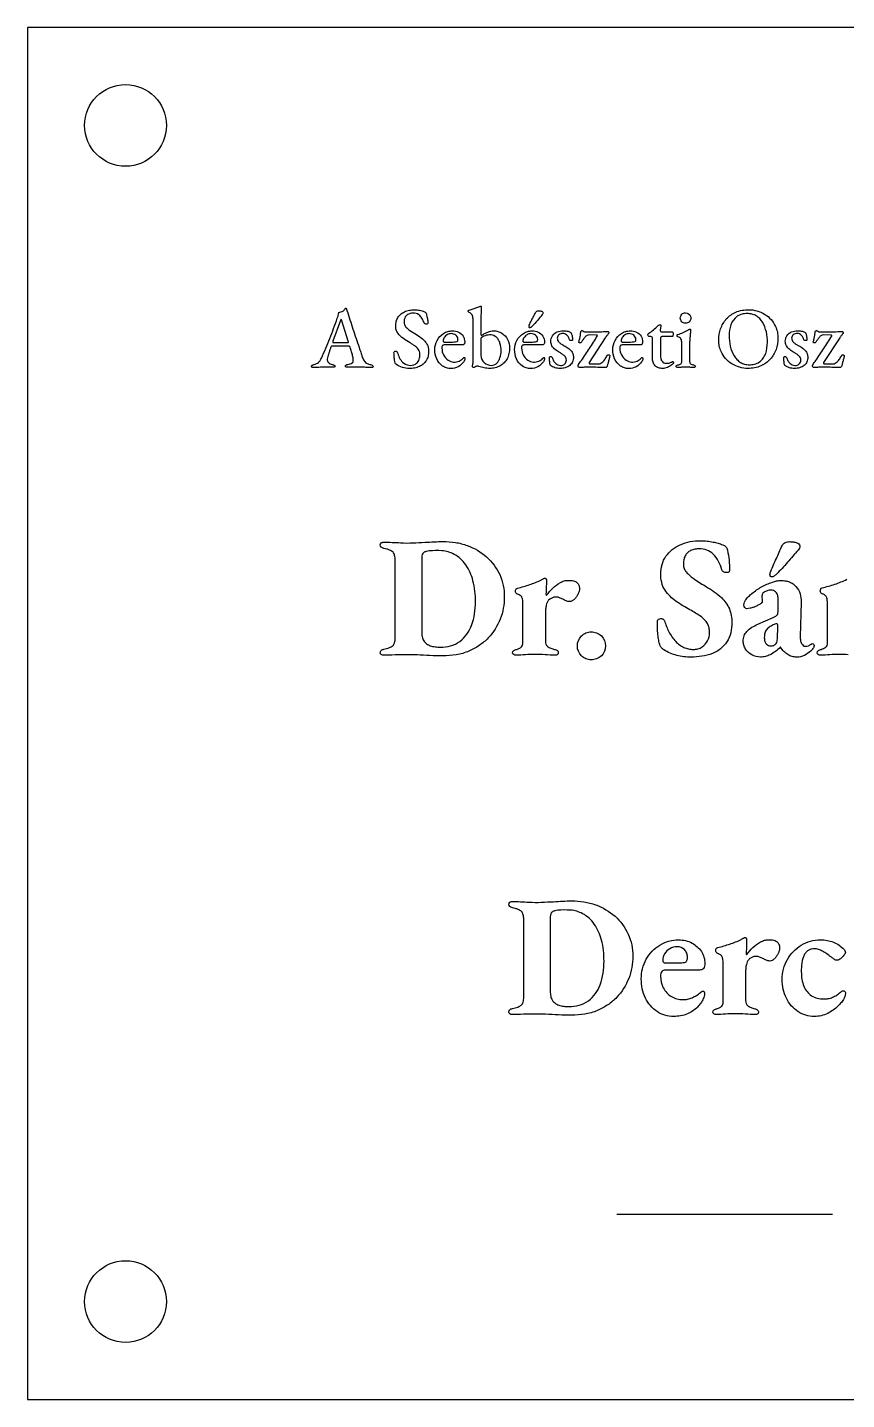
# Model space of a CAD drawing. Header units: millimetres. Extents: x 0 to 297, y 0 to 210.
# Drawn here: x 0 to 125.3, y 0 to 210 of the extents above; entities that cross this region are included whole.
import ezdxf

# ---------------------------------------------------------------- set-up
doc = ezdxf.new("R2010")
doc.units = ezdxf.units.MM
for name, color, linetype in [('FURAT', 1, 'Continuous'), ('KONTUR', 8, 'Continuous'), ('SZOVEG_0.3mm', 5, 'Continuous'), ('SZOVEG_0.5mm', 7, 'Continuous'), ('VONAL_0.15mm', 3, 'Continuous')]:
    doc.layers.add(name, color=color, linetype=linetype)

msp = doc.modelspace()

# ---------------------------------------------------------------- linework, layer by layer
at = {"layer": 'FURAT'}
for centre in [(15, 195), (15, 15)]:
    msp.add_circle(centre, 6.25, dxfattribs=at)
at = {"layer": 'KONTUR'}
msp.add_lwpolyline([(0, 0), (297, 0), (297, 210), (0, 210)], close=True, dxfattribs=at)
at = {"layer": 'SZOVEG_0.3mm'}
for points in [[(43.83, 157.93, -0.03526), (43.7, 157.94, -0.06796), (43.57, 157.98, -0.112258), (43.49, 158.04, -0.179703), (43.46, 158.12, -0.148962), (43.49, 158.22, -0.105565), (43.57, 158.29, -0.039023), (43.71, 158.37, -0.014891), (43.86, 158.42, 0.041139), (44.2, 158.56, 0.044098), (44.51, 158.74, 0.086456), (44.79, 159.03, 0.04899), (44.98, 159.39, 0.010399), (46.25, 162.41, 0.008753), (47.39, 165.48, 0.017239), (47.55, 165.91, 0.05528), (47.63, 166.36, 0.023447), (47.96, 166.45, 0.043369), (48.27, 166.58, 0.073059), (48.41, 166.68, 0.075388), (48.51, 166.82, -0.006126), (48.58, 166.93, -0.033962), (48.65, 167.03, -0.153561), (48.72, 167.04, -0.245063), (48.77, 167.01, -0.076526), (48.83, 166.85, 0.010851), (48.88, 166.69, 0.003012), (49.79, 163.84, 0.002945), (50.75, 161, -0.001223), (50.99, 160.29, -0.002236), (51.22, 159.58, 0.066655), (51.51, 158.99, 0.130526), (51.99, 158.56, 0.035647), (52.23, 158.46, 0.03094), (52.48, 158.4, -0.069975), (52.75, 158.3, -0.280518), (52.88, 158.09, -0.203441), (52.85, 158.02, -0.112024), (52.78, 157.98, -0.05346), (52.66, 157.95, -0.027034), (52.53, 157.95, -0.016359), (51.9, 157.97, 0.007433), (51.26, 158, 0.003585), (50.92, 158.01, 0.00534), (50.59, 158.01), (50.03, 158.01, 0.012656), (49.51, 158, -0.012656), (48.98, 157.99, -0.034475), (48.85, 158, -0.074835), (48.73, 158.03, -0.095428), (48.66, 158.08, -0.190665), (48.63, 158.16, -0.168839), (48.66, 158.26, -0.098984), (48.75, 158.33, -0.049918), (48.88, 158.39, -0.035624), (49.02, 158.42, 0.027035), (49.37, 158.5, 0.094282), (49.68, 158.66, 0.137732), (49.82, 158.85, 0.129058), (49.84, 159.09, 0.050871), (49.74, 159.73, 0.002898), (49.57, 160.36, 0.001053), (49.47, 160.71, 0.00148), (49.37, 161.06, 0.067752), (49.34, 161.14, 0.170299), (49.28, 161.19, 0.084001), (49.16, 161.22, 0.011323), (49.05, 161.22), (46.6, 161.22, 0.240122), (46.46, 161.15, 0.061991), (46.37, 160.99, -0.02583), (46.23, 160.53, 0.015886), (46.08, 160.07, -0.001063), (45.96, 159.66, 0.04118), (45.87, 159.23, 0.097158), (45.89, 158.95, 0.138559), (46.04, 158.71, 0.088093), (46.32, 158.52, 0.037031), (46.65, 158.41, -0.019176), (46.81, 158.36, -0.062759), (46.95, 158.29, -0.072641), (47.02, 158.23, -0.174937), (47.05, 158.15, -0.367642), (46.93, 158.01, -0.040417), (46.69, 157.99, -0.009301), (45.64, 158.01, 0.034231), (44.59, 157.97, -0.011085), (44.21, 157.94, -0.013833)], [(58.39, 157.8, -0.072172), (57.36, 157.95, -0.087758), (56.44, 158.41, -0.025073), (56.32, 158.54, -0.0911), (56.24, 158.69, -0.037951), (56.16, 159.07, -0.017846), (56.12, 159.45, -0.00333), (56.09, 159.86, -0.0055), (56.07, 160.27, -0.277638), (56.15, 160.41, -0.122489), (56.34, 160.45, -0.136212), (56.48, 160.41, -0.189985), (56.57, 160.29, 0.045659), (56.88, 159.48, 0.094746), (57.39, 158.79, 0.137103), (58.34, 158.31, 0.188486), (59.35, 158.49, 0.13738), (59.86, 159.05, 0.119392), (60.04, 159.79, 0.041631), (60.01, 160.21, 0.082686), (59.87, 160.61, 0.060589), (59.65, 160.92, 0.045642), (59.37, 161.18, 0.018619), (58.97, 161.46, 0.009742), (58.55, 161.72, -0.010693), (57.52, 162.37, -0.092098), (56.67, 163.19, -0.091069), (56.41, 163.73, -0.064332), (56.34, 164.33, -0.061807), (56.42, 164.99, -0.076164), (56.67, 165.6, -0.077895), (57.1, 166.1, -0.06138), (57.66, 166.47, -0.071448), (58.42, 166.72, -0.044614), (59.22, 166.8, -0.048203), (59.99, 166.72, -0.05645), (60.72, 166.49, -0.15136), (60.91, 166.35, -0.089414), (61.02, 166.13, -0.008214), (61.18, 165.44, -0.050264), (61.25, 164.73, -0.281508), (61.18, 164.62, -0.118847), (61.04, 164.58, -0.090222), (60.82, 164.62, -0.226019), (60.68, 164.77, 0.03607), (60.41, 165.37, 0.076826), (60.02, 165.89, 0.16923), (59.22, 166.28, 0.128495), (58.32, 166.14, 0.079529), (58.02, 165.95, 0.074039), (57.8, 165.69, 0.09137), (57.65, 165.3, 0.047128), (57.61, 164.87, 0.187827), (57.89, 164.15, 0.05737), (58.51, 163.61, 0.015896), (59.49, 162.99, -0.037617), (60.43, 162.33, -0.043942), (60.81, 161.96, -0.051549), (61.12, 161.52, -0.07554), (61.31, 160.99, -0.050496), (61.37, 160.42, -0.057517), (61.28, 159.68, -0.083143), (61, 159, -0.076828), (60.54, 158.48, -0.068881), (59.96, 158.11, -0.064374), (59.19, 157.87, -0.042584)], [(70.72, 157.81, -0.056437), (69.88, 157.91, -0.01649), (69.06, 158.13, 0.036488), (68.82, 158.18, 0.176092), (68.59, 158.13, 0.018299), (68.51, 158.08, 0.017474), (68.43, 158.01, -0.018331), (68.36, 157.96, -0.160177), (68.28, 157.93, -0.153563), (68.14, 157.98, -0.245063), (68.07, 158.11, -0.045685), (68.09, 158.32, -0.00265), (68.13, 158.53, 0.026665), (68.18, 158.85, 0.021648), (68.19, 159.18), (68.16, 165.42, 0.119008), (68.02, 166, 0.185332), (67.59, 166.38, -0.172018), (67.44, 166.52, -0.356846), (67.47, 166.69, -0.070495), (67.52, 166.72, -0.057488), (67.58, 166.74, 0.041352), (68.18, 166.91, 0.005581), (68.76, 167.13), (69.18, 167.3, -0.03862), (69.3, 167.34, -0.294747), (69.4, 167.31, -0.103597), (69.42, 167.26, -0.06555), (69.42, 167.22, -0.017226), (69.42, 167.02, 0.002535), (69.4, 166.82, 0.009431), (69.39, 166.42, 0.005258), (69.38, 166.03), (69.37, 163.27, 0.009267), (69.37, 163.11, 0.076639), (69.4, 162.95, 0.058894), (69.43, 162.89, 0.253336), (69.49, 162.86, -0.039148), (69.93, 163.15, -0.03554), (70.41, 163.37, -0.033755), (70.87, 163.51, -0.056366), (71.34, 163.56, -0.067241), (71.98, 163.48, -0.074283), (72.56, 163.22, -0.138533), (73.45, 162.23, -0.114249), (73.75, 160.91, -0.054289), (73.66, 160.08, -0.071051), (73.37, 159.3, -0.067615), (72.91, 158.68, -0.070087), (72.3, 158.21, -0.074043), (71.54, 157.91, -0.056199)], [(76.84, 164.04, -0.222348), (76.75, 164.08, -0.175685), (76.72, 164.17, -0.063464), (76.74, 164.3, -0.017061), (76.77, 164.42, -0.032042), (77.09, 165.13, 0.00082), (77.44, 165.82, -0.001825), (77.59, 166.09, -0.008504), (77.74, 166.37, -0.115432), (77.93, 166.56, -0.143647), (78.18, 166.64, -0.029357), (78.43, 166.62, -0.046405), (78.67, 166.57, -0.104196), (78.81, 166.49, -0.216445), (78.88, 166.34, -0.135202), (78.84, 166.19, -0.020679), (78.75, 166.05, -0.007695), (78.01, 165.15, -0.021587), (77.22, 164.29, -0.014591), (77.12, 164.19, -0.036775), (77, 164.1, -0.033396), (76.92, 164.06, -0.112083)], [(100.67, 164.73, -0.414214), (99.87, 165.53, -0.414214), (100.67, 166.33, -0.299144), (101.43, 165.83, -0.311417), (101.25, 164.96, -0.100172), (100.98, 164.79, -0.093258)], [(110.21, 157.81, -0.138831), (107.77, 158.5, -0.149185), (106.11, 160.39, -0.059148), (105.83, 161.26, -0.047614), (105.74, 162.17, -0.084952), (106.04, 163.89, -0.097057), (106.91, 165.38, -0.057618), (107.58, 165.97, -0.048768), (108.35, 166.41, -0.061235), (109.32, 166.71, -0.043782), (110.33, 166.8, -0.13815), (112.77, 166.11, -0.149868), (114.44, 164.22, -0.059148), (114.72, 163.35, -0.047614), (114.8, 162.44, -0.084952), (114.51, 160.72, -0.097057), (113.63, 159.23, -0.057618), (112.97, 158.64, -0.048769), (112.19, 158.2, -0.061856), (111.22, 157.9, -0.043162)], [(110.42, 158.37, 0.060229), (111.23, 158.47, 0.092608), (111.96, 158.8, 0.161942), (112.93, 160.11, 0.079818), (113.2, 161.78, 0.053063), (113.03, 163.39, 0.084215), (112.43, 164.88, 0.05529), (112.01, 165.43, 0.065004), (111.46, 165.86, 0.077351), (110.81, 166.13, 0.058391), (110.1, 166.21, 0.06132), (109.31, 166.11, 0.089682), (108.58, 165.79, 0.162663), (107.61, 164.5, 0.080939), (107.35, 162.85, 0.050605), (107.51, 161.23, 0.086685), (108.1, 159.73, 0.052907), (108.52, 159.18, 0.061952), (109.06, 158.74, 0.080323), (109.71, 158.46, 0.060861)], [(46.97, 161.76), (48.9, 161.76, 0.016563), (48.97, 161.76, 0.069304), (49.04, 161.78, 0.091488), (49.08, 161.8, 0.219119), (49.09, 161.83), (49.09, 161.86), (49.09, 161.89), (49.06, 161.97), (48.08, 165.11, 0.007867), (48.06, 165.19, 0.032334), (48.02, 165.27, 0.000604), (48.01, 165.31, 0.283426), (47.98, 165.32, 0.322751), (47.95, 165.31, -0.028663), (47.94, 165.28, 0.023349), (47.91, 165.2, 0.005375), (47.88, 165.13), (46.73, 161.97, -0.001562), (46.71, 161.92, 0.082184), (46.71, 161.87, 0.385727), (46.79, 161.77, 0.024562)], [(97.13, 157.81, -0.075763), (96.52, 157.91, -0.127614), (96.01, 158.23, -0.127982), (95.7, 158.78, -0.062945), (95.62, 159.43), (95.62, 162.5, 0.358062), (95.48, 162.67, 0.048899), (95.2, 162.7), (95.09, 162.7, -0.20838), (95.01, 162.74, -0.077451), (94.96, 162.81, -0.099106), (94.91, 163.01, -0.296196), (95, 163.17, 0.033557), (95.76, 163.71, 0.024232), (96.44, 164.33, 0.024188), (96.57, 164.44, -0.200493), (96.71, 164.5, -0.065912), (96.78, 164.49, -0.08136), (96.85, 164.46, -0.210253), (96.89, 164.39, -0.066223), (96.89, 164.31), (96.81, 163.66, 0.074563), (96.82, 163.54, 0.203903), (96.89, 163.44, 0.100139), (97.01, 163.4, 0.038125), (97.13, 163.39), (98.67, 163.39, -0.280623), (98.72, 163.36, -0.017891), (98.75, 163.3, -0.115053), (98.79, 163.07, -0.059606), (98.75, 162.83, -0.015955), (98.72, 162.75, -0.313593), (98.66, 162.7), (97.37, 162.7, 0.011197), (97.23, 162.7, 0.026972), (97.1, 162.69, 0.02258), (97.02, 162.67, 0.086476), (96.94, 162.64, 0.208635), (96.85, 162.5, 0.040036), (96.84, 162.33), (96.84, 159.76, 0.048865), (96.89, 159.31, 0.113418), (97.07, 158.91, 0.127302), (97.35, 158.68, 0.104696), (97.7, 158.61, 0.016512), (98, 158.62, 0.064014), (98.28, 158.68, 0.022459), (98.47, 158.75, 0.029133), (98.64, 158.83, -0.199953), (98.73, 158.85, -0.276201), (98.79, 158.79, -0.04153), (98.81, 158.72, -0.031369), (98.81, 158.65, -0.160177), (98.8, 158.59, -0.018331), (98.76, 158.54, -0.031731), (98.67, 158.45, -0.010139), (98.58, 158.37, -0.07709), (97.9, 157.97, -0.09705)], [(99.48, 157.96, -0.102086), (99.31, 158, -0.299464), (99.23, 158.12, -0.273771), (99.31, 158.27, -0.064319), (99.5, 158.34, 0.016206), (99.74, 158.41, 0.06176), (99.95, 158.52, 0.168124), (100.07, 158.66, 0.084651), (100.1, 158.85), (100.1, 161.71, 0.040085), (100.07, 162.04, 0.084021), (99.97, 162.35, 0.137051), (99.77, 162.55, 0.093213), (99.5, 162.65, -0.218814), (99.4, 162.72, -0.128633), (99.37, 162.85, -0.128923), (99.4, 162.96, -0.241348), (99.49, 163.02, 0.049784), (100.33, 163.3, 0.034051), (101.12, 163.72, -0.007611), (101.22, 163.78, -0.13488), (101.33, 163.81, -0.198912), (101.41, 163.78, -0.198912), (101.44, 163.71, -0.031866), (101.4, 163.13, 0.009593), (101.34, 162.56, 0.009375), (101.31, 162.21, 0.012889), (101.3, 161.87), (101.3, 158.85, 0.098572), (101.34, 158.67, 0.138114), (101.45, 158.53, 0.072295), (101.67, 158.42, 0.021238), (101.9, 158.34, -0.064318), (102.09, 158.27, -0.273772), (102.18, 158.12, -0.288073), (102.1, 158, -0.112694), (101.94, 157.96, -0.026577), (101.32, 157.99, 0.026577), (100.7, 158.03, 0.027154), (100.09, 157.99, -0.027154)], [(64.77, 157.8, -0.067265), (64.11, 157.89, -0.079305), (63.51, 158.17, -0.150458), (62.6, 159.27, -0.097363), (62.32, 160.7, -0.123847), (62.68, 162.11, -0.127606), (63.66, 163.17, -0.071866), (64.3, 163.46, -0.070935), (65, 163.56, -0.107962), (65.94, 163.36, -0.146151), (66.65, 162.74, -0.076318), (66.83, 162.31, -0.063947), (66.89, 161.84, -0.058823), (66.87, 161.67, -0.130518), (66.79, 161.51, -0.135178), (66.65, 161.43, -0.069909), (66.48, 161.4), (63.74, 161.4, 0.07669), (63.59, 161.38, 0.156544), (63.47, 161.3, 0.138665), (63.4, 161.12, 0.023092), (63.4, 160.91, 0.119743), (63.65, 159.87, 0.127202), (64.36, 159.07, 0.125457), (65.19, 158.78, 0.132682), (66.05, 158.93, 0.047383), (66.37, 159.12, 0.039308), (66.65, 159.36, -0.037749), (66.72, 159.44, -0.196568), (66.8, 159.47, -0.243519), (66.89, 159.43, -0.155054), (66.92, 159.32, -0.105346), (66.86, 159.06, -0.03674), (66.73, 158.82, -0.129046), (65.88, 158.07, -0.117904)], [(63.75, 161.85), (64.81, 161.85, 0.007884), (65.27, 161.86, 0.048855), (65.73, 161.92, 0.268895), (65.83, 162.06, 0.034905), (65.85, 162.25, 0.232728), (65.53, 162.9, 0.165529), (64.81, 163.14, 0.142371), (64.22, 162.97, 0.095903), (63.77, 162.54, 0.068834), (63.64, 162.29, 0.099761), (63.59, 162.01, 0.198912), (63.64, 161.9, 0.198912)], [(71, 158.28, 0.095715), (71.42, 158.36, 0.096012), (71.77, 158.59, 0.073332), (72.07, 158.98, 0.047017), (72.28, 159.43, 0.082309), (72.46, 160.55, 0.076159), (72.28, 161.67, 0.05537), (72.07, 162.16, 0.066625), (71.74, 162.58, 0.180587), (70.93, 162.94, 0.101539), (70, 162.81, 0.039566), (69.67, 162.66, 0.050866), (69.37, 162.45), (69.37, 159.79, 0.215807), (69.86, 158.71, 0.182126)], [(76.97, 157.8, -0.067265), (76.31, 157.89, -0.079305), (75.71, 158.17, -0.150458), (74.8, 159.27, -0.097363), (74.52, 160.7, -0.123847), (74.88, 162.11, -0.127606), (75.86, 163.17, -0.071866), (76.5, 163.46, -0.070935), (77.2, 163.56, -0.107962), (78.14, 163.36, -0.146151), (78.85, 162.74, -0.076318), (79.03, 162.31, -0.063947), (79.09, 161.84, -0.058823), (79.07, 161.67, -0.130518), (78.99, 161.51, -0.135178), (78.85, 161.43, -0.069909), (78.68, 161.4), (75.94, 161.4, 0.07669), (75.79, 161.38, 0.156544), (75.67, 161.3, 0.138666), (75.6, 161.12, 0.023093), (75.59, 160.91, 0.119743), (75.85, 159.87, 0.127202), (76.56, 159.07, 0.125457), (77.39, 158.78, 0.132682), (78.25, 158.93, 0.047383), (78.57, 159.12, 0.039308), (78.85, 159.36, -0.037749), (78.92, 159.44, -0.196568), (79, 159.47, -0.243519), (79.09, 159.43, -0.155054), (79.12, 159.32, -0.105346), (79.06, 159.06, -0.03674), (78.93, 158.82, -0.129046), (78.08, 158.07, -0.117904)], [(75.95, 161.85), (77.01, 161.85, 0.007884), (77.47, 161.86, 0.048855), (77.93, 161.92, 0.268895), (78.03, 162.06, 0.034905), (78.05, 162.25, 0.232728), (77.73, 162.9, 0.165529), (77.01, 163.14, 0.142371), (76.42, 162.97, 0.095903), (75.97, 162.54, 0.068834), (75.83, 162.29, 0.099761), (75.79, 162.01, 0.198912), (75.84, 161.9, 0.198912)], [(81.48, 157.81, -0.069535), (80.7, 157.92, -0.10105), (80.02, 158.28, -0.07883), (79.93, 158.54, -0.018135), (79.89, 158.82, -0.01065), (79.86, 159.16, -0.016036), (79.85, 159.5, -0.288073), (79.91, 159.6, -0.112694), (80.05, 159.63, -0.0988), (80.18, 159.6, -0.237281), (80.26, 159.51, 0.046133), (80.47, 159, 0.087931), (80.81, 158.57, 0.153779), (81.52, 158.25, 0.232931), (82.2, 158.5, 0.197798), (82.44, 159.1, 0.199933), (82.19, 159.69, 0.042275), (81.82, 159.99, 0.012854), (81.42, 160.25, -0.02344), (80.75, 160.7, -0.113302), (80.23, 161.29, -0.069262), (80.11, 161.62, -0.053388), (80.07, 161.97, -0.06589), (80.13, 162.4, -0.078132), (80.3, 162.8, -0.154538), (81.03, 163.39, -0.095899), (81.98, 163.58, -0.024257), (82.34, 163.56, -0.046088), (82.7, 163.49, -0.015224), (82.92, 163.42, -0.06725), (83.13, 163.31, -0.083336), (83.25, 163.08, -0.019921), (83.31, 162.83, -0.026434), (83.36, 162.51, -0.027716), (83.38, 162.17, -0.304866), (83.33, 162.09, -0.097087), (83.21, 162.07, -0.097634), (83.04, 162.1, -0.202969), (82.93, 162.21, 0.038798), (82.76, 162.59, 0.078819), (82.5, 162.91, 0.180158), (81.91, 163.16, 0.172766), (81.3, 162.96, 0.234821), (81.05, 162.44, 0.190339), (81.27, 161.87, 0.05876), (81.6, 161.6, 0.018235), (81.97, 161.38, -0.018655), (82.58, 161.01, -0.056355), (83.14, 160.55, -0.113764), (83.43, 160.07, -0.078926), (83.52, 159.51, -0.101797), (83.38, 158.83, -0.116617), (82.97, 158.28, -0.111649), (82.27, 157.92, -0.064057)], [(84.46, 157.93, -0.20131), (84.38, 157.97, -0.015523), (84.32, 158.03, -0.044901), (84.26, 158.12, -0.134453), (84.23, 158.21, -0.140958), (84.26, 158.31, 0.001459), (84.32, 158.4, -0.007215), (84.52, 158.72, -0.019472), (84.73, 159.02, 0.003346), (85.97, 160.88, 0.006057), (87.17, 162.76, 0.071422), (87.19, 162.8, 0.075843), (87.2, 162.84, 0.260223), (87.19, 162.86, 0.067276), (87.16, 162.88, 0.057915), (87.1, 162.89, 0.013098), (87.04, 162.89), (85.94, 162.93, 0.151954), (85.52, 162.8, 0.085736), (85.19, 162.48, -0.001629), (84.93, 162.12, 0.010998), (84.68, 161.76, -0.190665), (84.58, 161.72, -0.095429), (84.46, 161.74, -0.045722), (84.39, 161.77, -0.186668), (84.35, 161.83, -0.133073), (84.34, 161.86, -0.064143), (84.35, 161.89, 0.015844), (84.48, 162.37, 0.012058), (84.58, 162.85, 0.013619), (84.61, 163.09, 0.031356), (84.63, 163.34, -0.1028), (84.65, 163.44, -0.115201), (84.71, 163.53, -0.02411), (84.78, 163.58, -0.152628), (84.85, 163.6, -0.156892), (84.97, 163.56, -0.01581), (85.08, 163.48, 0.126654), (85.19, 163.43, 0.023513), (85.32, 163.42, 0.028791), (85.75, 163.41, -0.00959), (86.19, 163.42, 0.005072), (87.48, 163.43, 0.000246), (88.76, 163.46, -0.238746), (88.87, 163.4, -0.085684), (88.93, 163.29, -0.106375), (88.93, 163.23, -0.164706), (88.91, 163.18, -0.019329), (88.64, 162.84, 0.034753), (88.39, 162.49), (85.94, 158.72, 0.07537), (85.91, 158.64, 0.218831), (85.93, 158.57, 0.185165), (86, 158.53, 0.048769), (86.09, 158.52), (87.38, 158.52, 0.123708), (87.72, 158.6, 0.084329), (88.01, 158.82, 0.053664), (88.4, 159.3, -0.002031), (88.73, 159.83, -0.188642), (88.82, 159.9, -0.16129), (88.94, 159.9, -0.123183), (89.04, 159.84, -0.192005), (89.08, 159.74, -0.061011), (89.06, 159.61, 0.005415), (89.03, 159.48, -0.012581), (88.91, 158.99, 0.006856), (88.78, 158.5, -0.007945), (88.73, 158.32, -0.025942), (88.67, 158.13, -0.156859), (88.59, 157.99, -0.189996), (88.44, 157.93, -0.010342), (87.93, 157.94, -0.001014), (87.41, 157.97, 0.008106), (86.48, 157.99, 0.00325), (85.56, 158, 0.030093), (85.01, 157.97, -0.030093)], [(91.99, 157.8, -0.067265), (91.33, 157.89, -0.079305), (90.73, 158.17, -0.150458), (89.82, 159.27, -0.097363), (89.54, 160.7, -0.123847), (89.9, 162.11, -0.127606), (90.88, 163.17, -0.071866), (91.52, 163.46, -0.070935), (92.22, 163.56, -0.107962), (93.16, 163.36, -0.146151), (93.87, 162.74, -0.076318), (94.05, 162.31, -0.063947), (94.11, 161.84, -0.058823), (94.09, 161.67, -0.130518), (94.01, 161.51, -0.135178), (93.87, 161.43, -0.069909), (93.7, 161.4), (90.96, 161.4, 0.07669), (90.81, 161.38, 0.156544), (90.7, 161.3, 0.138666), (90.62, 161.12, 0.023093), (90.62, 160.91, 0.119743), (90.87, 159.87, 0.127202), (91.58, 159.07, 0.125457), (92.41, 158.78, 0.132682), (93.27, 158.93, 0.047383), (93.59, 159.12, 0.039308), (93.87, 159.36, -0.037749), (93.94, 159.44, -0.196568), (94.02, 159.47, -0.243521), (94.11, 159.43, -0.155052), (94.14, 159.32, -0.105346), (94.08, 159.06, -0.03674), (93.95, 158.82, -0.129046), (93.1, 158.07, -0.117904)], [(90.97, 161.85), (92.03, 161.85, 0.007884), (92.49, 161.86, 0.048855), (92.95, 161.92, 0.268895), (93.05, 162.06, 0.034905), (93.07, 162.25, 0.232728), (92.75, 162.9, 0.165529), (92.03, 163.14, 0.142371), (91.44, 162.97, 0.095903), (90.99, 162.54, 0.068834), (90.86, 162.29, 0.09976), (90.81, 162.01, 0.198914), (90.86, 161.9, 0.198911)], [(117.33, 157.81, -0.069535), (116.56, 157.92, -0.10105), (115.88, 158.28, -0.07883), (115.78, 158.54, -0.018135), (115.74, 158.82, -0.01065), (115.71, 159.16, -0.016036), (115.7, 159.5, -0.288073), (115.77, 159.6, -0.112694), (115.9, 159.63, -0.098799), (116.03, 159.6, -0.237288), (116.11, 159.51, 0.046133), (116.33, 159, 0.087931), (116.67, 158.57, 0.153779), (117.38, 158.25, 0.232931), (118.06, 158.5, 0.197798), (118.3, 159.1, 0.199933), (118.05, 159.69, 0.042275), (117.68, 159.99, 0.012854), (117.28, 160.25, -0.02344), (116.6, 160.7, -0.113303), (116.09, 161.29, -0.069262), (115.97, 161.62, -0.053388), (115.93, 161.97, -0.06589), (115.99, 162.4, -0.078132), (116.16, 162.8, -0.154537), (116.89, 163.39, -0.095899), (117.84, 163.58, -0.024257), (118.2, 163.56, -0.046088), (118.56, 163.49, -0.015224), (118.78, 163.42, -0.06725), (118.99, 163.31, -0.083336), (119.1, 163.08, -0.019921), (119.17, 162.83, -0.026434), (119.22, 162.51, -0.027716), (119.24, 162.17, -0.304866), (119.18, 162.09, -0.097087), (119.07, 162.07, -0.097636), (118.9, 162.1, -0.202964), (118.79, 162.21, 0.038799), (118.61, 162.59, 0.078819), (118.36, 162.91, 0.180158), (117.77, 163.16, 0.172765), (117.16, 162.96, 0.234821), (116.9, 162.44, 0.190338), (117.13, 161.87, 0.05876), (117.45, 161.6, 0.018235), (117.82, 161.38, -0.018655), (118.44, 161.01, -0.056356), (118.99, 160.55, -0.113764), (119.28, 160.07, -0.078926), (119.37, 159.51, -0.101797), (119.23, 158.83, -0.116617), (118.82, 158.28, -0.111649), (118.12, 157.92, -0.064057)], [(120.31, 157.93, -0.20131), (120.24, 157.97, -0.015523), (120.17, 158.03, -0.044901), (120.11, 158.12, -0.134453), (120.09, 158.21, -0.140958), (120.12, 158.31, 0.001459), (120.17, 158.4, -0.007215), (120.37, 158.72, -0.019472), (120.59, 159.02, 0.003346), (121.83, 160.88, 0.006057), (123.03, 162.76, 0.071424), (123.05, 162.8, 0.075846), (123.05, 162.84, 0.260224), (123.04, 162.86, 0.067275), (123.01, 162.88, 0.057915), (122.96, 162.89, 0.013098), (122.9, 162.89), (121.8, 162.93, 0.151955), (121.37, 162.8, 0.085734), (121.05, 162.48, -0.001629), (120.79, 162.12, 0.010998), (120.54, 161.76, -0.190665), (120.43, 161.72, -0.095429), (120.31, 161.74, -0.045722), (120.25, 161.77, -0.186662), (120.21, 161.83, -0.133073), (120.2, 161.86, -0.064143), (120.21, 161.89, 0.015844), (120.33, 162.37, 0.012057), (120.43, 162.85, 0.013619), (120.47, 163.09, 0.031355), (120.48, 163.34, -0.1028), (120.51, 163.44, -0.115201), (120.57, 163.53, -0.02411), (120.64, 163.58, -0.152628), (120.71, 163.6, -0.156892), (120.83, 163.56, -0.015809), (120.94, 163.48, 0.126657), (121.05, 163.43, 0.023513), (121.17, 163.42, 0.028791), (121.61, 163.41, -0.00959), (122.05, 163.42, 0.005072), (123.33, 163.43, 0.000246), (124.62, 163.46, -0.238744), (124.72, 163.4, -0.085689), (124.78, 163.29, -0.106372), (124.79, 163.23, -0.164705), (124.76, 163.18, -0.019329), (124.5, 162.84, 0.034753), (124.25, 162.49), (121.8, 158.72, 0.075368), (121.77, 158.64, 0.218828), (121.78, 158.57, 0.185166), (121.85, 158.53, 0.048768), (121.94, 158.52), (123.24, 158.52, 0.123708), (123.58, 158.6, 0.084329), (123.86, 158.82, 0.053664), (124.25, 159.3, -0.00203), (124.59, 159.83, -0.18864), (124.68, 159.9, -0.161291), (124.8, 159.9, -0.123183), (124.89, 159.84, -0.192005), (124.94, 159.74, -0.061011), (124.92, 159.61, 0.005415), (124.89, 159.48, -0.012581), (124.77, 158.99, 0.006856), (124.64, 158.5, -0.007945), (124.59, 158.32, -0.025942), (124.52, 158.13, -0.156859), (124.45, 157.99, -0.189996), (124.3, 157.93, -0.010342), (123.78, 157.94, -0.001014), (123.27, 157.97, 0.008106), (122.34, 157.99, 0.00325), (121.41, 158, 0.030093), (120.86, 157.97, -0.030093)]]:
    msp.add_lwpolyline(points, format="xyb", close=True, dxfattribs=at)
at = {"layer": 'SZOVEG_0.5mm'}
for points in [[(63.54, 113.82, -0.012971), (61.57, 113.87, 0.002263), (59.6, 113.96, 0.012868), (57.67, 113.99, 0.007639), (55.75, 113.95, -0.004391), (55.11, 113.93, -0.005408), (54.47, 113.92, -0.133), (54.13, 114.01, -0.26653), (53.97, 114.29, -0.084144), (54.01, 114.49, -0.124943), (54.12, 114.66, -0.089099), (54.31, 114.78, -0.046274), (54.53, 114.84, 0.014153), (54.95, 114.94, 0.027861), (55.37, 115.08, 0.026777), (55.64, 115.21, 0.06164), (55.89, 115.38, 0.081951), (56.06, 115.59, 0.052565), (56.17, 115.84, 0.050112), (56.24, 116.19, 0.026137), (56.26, 116.55), (56.26, 128.48, 0.024352), (56.24, 128.85, 0.045258), (56.17, 129.2, 0.046835), (56.08, 129.46, 0.075401), (55.92, 129.68, 0.07182), (55.68, 129.87, 0.02901), (55.4, 130.01, 0.030414), (54.97, 130.16, 0.014635), (54.53, 130.27, -0.046274), (54.31, 130.34, -0.089099), (54.12, 130.46, -0.207712), (53.96, 130.8, -0.25443), (54.13, 131.11, -0.071421), (54.29, 131.19, -0.075845), (54.47, 131.22, -0.010115), (55.77, 131.19, -0.005172), (57.06, 131.13, 0.027272), (58.94, 131.11, 0.000307), (60.82, 131.2, 0.002885), (62.21, 131.28, -0.015171), (63.59, 131.32, -0.039243), (65.47, 131.18, -0.048163), (67.29, 130.71, -0.092984), (70.22, 128.97, -0.10573), (72.24, 126.25, -0.058562), (72.78, 124.58, -0.048838), (72.95, 122.83, -0.093189), (72.32, 119.46, -0.09712), (70.48, 116.56, -0.054989), (69.11, 115.41, -0.047758), (67.54, 114.55, -0.059354), (65.58, 113.98, -0.041046)], [(101.5, 113.63, -0.060037), (99.34, 113.89, -0.080499), (97.35, 114.74, -0.020263), (97.03, 115.02, -0.097841), (96.79, 115.37, -0.043304), (96.56, 116.22, -0.023028), (96.44, 117.1, -0.014623), (96.38, 118.14, -0.014004), (96.37, 119.18, -0.293432), (96.54, 119.44, -0.107692), (96.9, 119.52, -0.015548), (97.09, 119.51, -0.140426), (97.25, 119.45, -0.087036), (97.37, 119.34, -0.021036), (97.45, 119.2, 0.046604), (98.13, 117.51, 0.071587), (99.17, 116.02, 0.042298), (99.75, 115.51, 0.054735), (100.41, 115.12, 0.055388), (101.11, 114.89, 0.051091), (101.84, 114.81, 0.0583), (102.56, 114.9, 0.095963), (103.22, 115.2, 0.120874), (104.04, 116.14, 0.119061), (104.34, 117.36, 0.049447), (104.27, 118.1, 0.079936), (104.01, 118.78, 0.064434), (103.57, 119.36, 0.043201), (103.02, 119.84, 0.022106), (102.2, 120.38, 0.010418), (101.34, 120.86, -0.017546), (99.24, 122.16, -0.100226), (97.53, 123.88, -0.089436), (97.02, 125.08, -0.056337), (96.87, 126.38, -0.068479), (97.07, 127.79, -0.086075), (97.67, 129.06, -0.072758), (98.65, 130.09, -0.059602), (99.87, 130.82, -0.059941), (101.4, 131.31, -0.046465), (103, 131.45, -0.026481), (103.96, 131.4, -0.030499), (104.9, 131.24, -0.009404), (105.64, 131.06, -0.024632), (106.36, 130.82, -0.029235), (106.61, 130.7, -0.079455), (106.82, 130.53, -0.09815), (106.98, 130.28, -0.022502), (107.07, 129.98, -0.036541), (107.32, 128.46, -0.021914), (107.39, 126.91, -0.09947), (107.36, 126.76, -0.138051), (107.27, 126.65, -0.116021), (107.1, 126.58, -0.040889), (106.91, 126.57, -0.11961), (106.49, 126.67, -0.206962), (106.23, 126.99, 0.046026), (105.73, 128.28, 0.089378), (104.92, 129.38, 0.10018), (103.93, 129.99, 0.088926), (102.79, 130.19, 0.041458), (102.1, 130.14, 0.069783), (101.45, 129.93, 0.078151), (100.97, 129.6, 0.082929), (100.62, 129.14, 0.0777), (100.4, 128.5, 0.043345), (100.34, 127.83, 0.092857), (100.46, 127.21, 0.076987), (100.78, 126.66, 0.050262), (101.36, 126.07, 0.024204), (102.03, 125.57, 0.008379), (102.95, 124.96, 0.005369), (103.89, 124.38, -0.01936), (105.07, 123.62, -0.039306), (106.15, 122.73, -0.041647), (106.85, 121.93, -0.059295), (107.37, 121.01, -0.058976), (107.67, 119.98, -0.040583), (107.76, 118.92, -0.055568), (107.58, 117.37, -0.089797), (106.98, 115.95, -0.081529), (106.03, 114.91, -0.070871), (104.8, 114.2, -0.058429), (103.18, 113.76, -0.037184)], [(113.85, 125.91, -0.08229), (113.75, 125.93, -0.137772), (113.66, 125.99, -0.124548), (113.6, 126.1, -0.049815), (113.59, 126.22, -0.058971), (113.62, 126.51, -0.057071), (113.72, 126.78, -0.004141), (114.56, 128.72, -0.005386), (115.43, 130.64, -0.049513), (115.63, 130.94, -0.110074), (115.92, 131.17, -0.073325), (116.26, 131.27, -0.037929), (116.61, 131.3, -0.030587), (117.17, 131.26, -0.052043), (117.71, 131.14, -0.086821), (118.02, 130.96, -0.227319), (118.17, 130.67, -0.101616), (118.09, 130.32, -0.076035), (117.9, 130.01, 0.008492), (116.27, 128.14, -0.0268), (114.56, 126.33, -0.019964), (114.38, 126.16, -0.042675), (114.18, 126.01, -0.043255), (114.02, 125.94, -0.090758)], [(63.15, 115.16, 0.064672), (64.72, 115.36, 0.093046), (66.14, 116.04, 0.080779), (67.22, 117.13, 0.064441), (67.94, 118.48, 0.055025), (68.4, 120.27, 0.035428), (68.54, 122.12, 0.026916), (68.45, 123.73, 0.038117), (68.15, 125.32, 0.036887), (67.71, 126.6, 0.051708), (67.05, 127.77, 0.056286), (66.25, 128.68, 0.061), (65.26, 129.36, 0.104283), (63.41, 129.9, 0.041314), (61.45, 129.88, 0.036439), (61, 129.8, 0.097898), (60.6, 129.61, 0.152364), (60.37, 129.31, 0.084499), (60.31, 128.93), (60.31, 117.47, 0.045827), (60.37, 116.76, 0.100013), (60.64, 116.1, 0.092967), (61.06, 115.66, 0.071156), (61.61, 115.38, 0.053056), (62.37, 115.2, 0.03049)], [(74.74, 113.92, -0.122489), (74.38, 114.01, -0.277638), (74.21, 114.29, -0.259552), (74.41, 114.64, -0.072314), (74.82, 114.81, 0.013595), (75.06, 114.9, 0.027001), (75.3, 115.01, 0.025762), (75.46, 115.09, 0.06113), (75.59, 115.21, 0.124383), (75.75, 115.49, 0.064629), (75.79, 115.81), (75.79, 121.86, 0.03086), (75.76, 122.32, 0.065964), (75.65, 122.77, 0.151961), (75.39, 123.08, 0.081019), (75, 123.25, -0.041758), (74.88, 123.32, -0.042871), (74.77, 123.4, -0.163461), (74.68, 123.55, -0.051007), (74.66, 123.73, -0.054069), (74.68, 123.88, -0.099981), (74.74, 124.02, -0.10479), (74.84, 124.12, -0.073512), (74.98, 124.17, 0.012179), (75.91, 124.43, 0.007987), (76.83, 124.72, 0.010734), (77.7, 125.04, 0.020039), (78.55, 125.41, -0.037386), (78.71, 125.52, -0.022162), (78.88, 125.61, -0.003476), (79.01, 125.67, -0.106076), (79.16, 125.7, -0.084345), (79.25, 125.68, -0.137987), (79.33, 125.63, -0.123528), (79.38, 125.52, -0.048565), (79.39, 125.41, -0.010514), (79.38, 124.72, 0.002704), (79.35, 124.04, -0.004703), (79.34, 123.69, -0.010153), (79.31, 123.33, 0.040417), (79.33, 123.17, 0.367641), (79.42, 123.1, -0.045458), (80.36, 124.19, -0.06821), (81.52, 125.04, -0.051445), (82.12, 125.29, -0.072834), (82.76, 125.38, -0.022122), (83.15, 125.36, -0.042113), (83.54, 125.3, -0.043131), (83.82, 125.2, -0.075559), (84.06, 125.04, -0.113519), (84.34, 124.64, -0.097242), (84.44, 124.15, -0.070828), (84.38, 123.7, -0.039606), (84.22, 123.28, -0.039621), (83.97, 122.85, -0.046488), (83.65, 122.46, -0.078147), (83.31, 122.22, -0.118917), (82.91, 122.12, -0.114101), (82.39, 122.24, -0.002301), (81.89, 122.49, -0.007546), (81.63, 122.6, -0.007921), (81.38, 122.71, 0.181061), (80.51, 122.79, 0.128524), (79.73, 122.33, 0.093123), (79.5, 121.99, 0.042275), (79.36, 121.58, 0.042015), (79.26, 120.96, 0.019257), (79.23, 120.34), (79.23, 116.05, 0.087055), (79.31, 115.62, 0.144387), (79.56, 115.27, 0.07445), (80.07, 115, 0.018582), (80.63, 114.81, -0.028031), (80.86, 114.74, -0.076997), (81.06, 114.62, -0.124611), (81.17, 114.47, -0.097603), (81.21, 114.29, -0.083611), (81.18, 114.14, -0.137916), (81.09, 114.01, -0.123893), (80.94, 113.94, -0.049005), (80.76, 113.92, -0.020824), (79.18, 113.99, 0.020824), (77.6, 114.05, 0.022924), (76.17, 113.99, -0.022924)], [(112.12, 113.63, -0.124631), (110.82, 113.96, -0.126542), (109.85, 114.87, -0.07164), (109.58, 115.45, -0.071438), (109.49, 116.08, -0.086865), (109.63, 116.88, -0.101626), (110.06, 117.57, -0.071021), (110.83, 118.2, -0.03266), (111.72, 118.65), (114.06, 119.68, 0.011685), (114.28, 119.78, 0.02724), (114.49, 119.9, 0.023617), (114.61, 119.99, 0.081803), (114.71, 120.1, 0.072826), (114.77, 120.22, 0.027299), (114.8, 120.36, 0.029163), (114.82, 120.57, 0.013691), (114.83, 120.78), (114.85, 122.28, 0.05112), (114.81, 122.89, 0.105236), (114.59, 123.45, 0.223826), (113.9, 123.87, 0.126226), (113.04, 123.74, 0.031203), (112.76, 123.6, 0.065189), (112.51, 123.41, 0.155742), (112.36, 122.97, 0.035668), (112.38, 122.48, -0.009492), (112.4, 122.29, -0.019788), (112.41, 122.1, -0.162201), (112.38, 122, -0.039537), (112.3, 121.92, -0.043927), (112.15, 121.79, -0.014531), (111.99, 121.69, -0.028459), (111.51, 121.44, -0.019749), (111.02, 121.24, -0.026067), (110.55, 121.1, -0.059766), (110.07, 121.04, -0.233202), (109.73, 121.21, -0.165067), (109.6, 121.6, -0.09076), (109.68, 122.03, -0.063873), (109.88, 122.42, -0.052704), (110.32, 122.92, -0.017063), (110.83, 123.36, -0.048896), (112.3, 124.38, -0.047537), (113.95, 125.09, -0.023024), (114.61, 125.28, -0.056246), (115.3, 125.36, -0.040398), (115.95, 125.3, -0.055057), (116.57, 125.13, -0.056102), (117.11, 124.84, -0.054376), (117.56, 124.45, -0.117424), (118.19, 123.33, -0.078999), (118.35, 122.04), (118.22, 116.73, 0.053766), (118.25, 116.2, 0.085452), (118.43, 115.71, 0.086131), (118.67, 115.41, 0.180609), (119.01, 115.29, 0.094348), (119.47, 115.38, 0.093295), (119.87, 115.63, -0.313008), (120.18, 115.68, -0.293737), (120.35, 115.42, -0.092186), (120.31, 115.23, -0.039611), (120.23, 115.06, -0.039935), (120.06, 114.82, -0.018166), (119.87, 114.6, -0.077729), (118.86, 113.9, -0.112492), (117.67, 113.63, -0.067003), (116.97, 113.73, -0.070678), (116.32, 114.01, -0.067993), (115.71, 114.51, -0.043435), (115.22, 115.13), (115.17, 115.13, -0.019993), (114.42, 114.51, -0.046705), (113.6, 113.99, -0.05948), (112.88, 113.72, -0.058448)], [(113.7, 115.34, 0.038353), (113.94, 115.36, 0.077734), (114.17, 115.43, 0.063417), (114.37, 115.57, 0.033761), (114.54, 115.73, 0.109496), (114.68, 116.06, 0.051861), (114.72, 116.42), (114.8, 118.31, 0.01841), (114.79, 118.5, 0.179844), (114.72, 118.65, 0.258191), (114.49, 118.72, 0.059658), (114.22, 118.63, 0.023794), (113.62, 118.3, 0.064595), (113.09, 117.88, 0.140978), (112.79, 117.31, 0.051955), (112.72, 116.65, 0.024436), (112.74, 116.33, 0.049343), (112.8, 116.01, 0.051685), (112.89, 115.8, 0.087843), (113.04, 115.62, 0.071479), (113.35, 115.42, 0.108776)], [(86.23, 113.21, -0.101971), (85.43, 113.38, -0.092359), (84.75, 113.83, -0.202613), (84.12, 115.34, -0.19795), (84.75, 116.87, -0.092574), (85.43, 117.33, -0.104416), (86.23, 117.5, -0.092759), (87.07, 117.34, -0.106891), (87.79, 116.87, -0.195207), (88.42, 115.34, -0.199885), (87.79, 113.83, -0.106534), (87.07, 113.37, -0.090462)], [(83.2, 58.82, -0.012971), (81.23, 58.87, 0.002263), (79.26, 58.96, 0.012868), (77.34, 58.99, 0.007639), (75.41, 58.95, -0.004391), (74.77, 58.93, -0.005408), (74.14, 58.92, -0.133001), (73.79, 59.01, -0.266529), (73.64, 59.29, -0.084143), (73.67, 59.49, -0.124943), (73.78, 59.66, -0.089098), (73.97, 59.78, -0.046274), (74.19, 59.84, 0.014153), (74.61, 59.94, 0.027861), (75.03, 60.08, 0.026777), (75.31, 60.21, 0.06164), (75.55, 60.38, 0.081951), (75.72, 60.59, 0.052565), (75.83, 60.84, 0.050112), (75.9, 61.19, 0.026137), (75.92, 61.55), (75.92, 73.48, 0.024352), (75.9, 73.85, 0.045258), (75.84, 74.2, 0.046835), (75.74, 74.46, 0.075401), (75.58, 74.68, 0.07182), (75.34, 74.87, 0.02901), (75.06, 75.01, 0.030414), (74.63, 75.16, 0.014635), (74.19, 75.27, -0.046274), (73.97, 75.34, -0.089098), (73.78, 75.46, -0.207712), (73.63, 75.8, -0.25443), (73.79, 76.11, -0.07142), (73.96, 76.19, -0.075846), (74.14, 76.22, -0.010115), (75.43, 76.19, -0.005172), (76.72, 76.13, 0.027272), (78.6, 76.11, 0.000307), (80.48, 76.2, 0.002885), (81.87, 76.28, -0.015171), (83.26, 76.32, -0.039243), (85.13, 76.18, -0.048163), (86.95, 75.71, -0.092984), (89.88, 73.97, -0.10573), (91.9, 71.25, -0.058562), (92.44, 69.58, -0.048838), (92.61, 67.83, -0.093189), (91.98, 64.46, -0.09712), (90.14, 61.56, -0.054989), (88.78, 60.41, -0.047758), (87.2, 59.55, -0.059354), (85.24, 58.98, -0.041046)], [(82.81, 60.16, 0.064672), (84.38, 60.36, 0.093046), (85.81, 61.04, 0.080779), (86.88, 62.13, 0.064441), (87.61, 63.48, 0.055025), (88.07, 65.27, 0.035428), (88.2, 67.12, 0.026916), (88.11, 68.73, 0.038117), (87.82, 70.32, 0.036887), (87.37, 71.6, 0.051708), (86.71, 72.77, 0.056285), (85.91, 73.68, 0.061), (84.93, 74.36, 0.104283), (83.08, 74.9, 0.041314), (81.11, 74.88, 0.036439), (80.67, 74.8, 0.097898), (80.26, 74.61, 0.152364), (80.04, 74.31, 0.084499), (79.97, 73.93), (79.97, 62.47, 0.045827), (80.04, 61.76, 0.100013), (80.3, 61.1, 0.092967), (80.72, 60.66, 0.071156), (81.27, 60.38, 0.053055), (82.03, 60.2, 0.03049)], [(98.84, 58.63, -0.06995), (97.52, 58.82, -0.078), (96.31, 59.38, -0.07017), (95.29, 60.29, -0.060138), (94.55, 61.43, -0.065126), (94.05, 62.87, -0.049907), (93.9, 64.39, -0.060064), (94.09, 65.94, -0.068327), (94.66, 67.4, -0.129258), (96.75, 69.55, -0.136784), (99.63, 70.36, -0.055767), (100.68, 70.24, -0.068979), (101.66, 69.87, -0.0586), (102.45, 69.31, -0.063605), (103.09, 68.57, -0.07673), (103.49, 67.69, -0.0696), (103.63, 66.73, -0.048368), (103.59, 66.33, -0.123363), (103.42, 65.98, -0.138016), (103.15, 65.79, -0.084677), (102.81, 65.73), (97.56, 65.73, 0.076879), (97.26, 65.68, 0.146426), (97.02, 65.52, 0.137079), (96.87, 65.19, 0.034364), (96.85, 64.81, 0.117731), (97.27, 63.02, 0.137491), (98.5, 61.68, 0.077086), (99.35, 61.32, 0.062019), (100.26, 61.21, 0.048724), (100.98, 61.28, 0.056877), (101.67, 61.5, 0.035018), (102.33, 61.85, 0.026911), (102.95, 62.29, -0.002469), (103.04, 62.36, -0.003342), (103.14, 62.43, -0.049729), (103.22, 62.48, -0.105765), (103.31, 62.5, -0.091572), (103.42, 62.48, -0.138329), (103.51, 62.41, -0.11993), (103.56, 62.29, -0.044594), (103.58, 62.15, -0.080354), (103.51, 61.75, -0.019451), (103.37, 61.37, -0.059187), (102.99, 60.67, -0.036915), (102.49, 60.06, -0.055999), (101.77, 59.47, -0.044423), (100.95, 59.03, -0.059142), (99.92, 58.72, -0.042175)], [(97.56, 66.83), (99.13, 66.83, 0.0023), (99.92, 66.84, 0.078297), (100.68, 66.96, 0.152879), (100.82, 67.07, 0.056235), (100.89, 67.23, 0.051954), (100.96, 67.46, 0.037803), (100.97, 67.7, 0.096182), (100.85, 68.33, 0.111478), (100.49, 68.86, 0.177209), (99.41, 69.31, 0.150568), (98.25, 69, 0.109486), (97.47, 68.23, 0.158401), (97.19, 67.2, 0.06414), (97.21, 67.05, 0.133074), (97.28, 66.93, 0.133074), (97.41, 66.85, 0.06414)], [(105.36, 58.92, -0.12249), (105.01, 59.01, -0.277638), (104.84, 59.29, -0.259551), (105.03, 59.64, -0.072314), (105.44, 59.81, 0.013595), (105.69, 59.9, 0.027001), (105.93, 60.01, 0.025762), (106.08, 60.09, 0.06113), (106.22, 60.21, 0.124383), (106.37, 60.49, 0.064629), (106.42, 60.81), (106.42, 66.86, 0.03086), (106.39, 67.32, 0.065964), (106.27, 67.77, 0.15196), (106.01, 68.08, 0.081019), (105.63, 68.25, -0.041759), (105.5, 68.32, -0.042872), (105.39, 68.4, -0.163461), (105.3, 68.55, -0.051008), (105.28, 68.73, -0.054069), (105.3, 68.88, -0.099981), (105.36, 69.02, -0.10479), (105.47, 69.12, -0.073512), (105.6, 69.17, 0.012179), (106.53, 69.43, 0.007987), (107.45, 69.72, 0.010734), (108.33, 70.04, 0.020039), (109.18, 70.41, -0.037385), (109.33, 70.52, -0.022162), (109.5, 70.61, -0.003476), (109.64, 70.67, -0.106076), (109.78, 70.7, -0.084345), (109.88, 70.68, -0.137987), (109.96, 70.63, -0.123528), (110.01, 70.52, -0.048565), (110.02, 70.41, -0.010514), (110, 69.72, 0.002703), (109.98, 69.04, -0.004703), (109.96, 68.69, -0.010153), (109.94, 68.33, 0.040417), (109.95, 68.17, 0.367641), (110.04, 68.1, -0.045458), (110.99, 69.19, -0.06821), (112.15, 70.04, -0.051445), (112.74, 70.29, -0.072834), (113.38, 70.38, -0.022122), (113.78, 70.36, -0.042113), (114.17, 70.3, -0.043131), (114.44, 70.2, -0.075559), (114.68, 70.04, -0.113519), (114.97, 69.64, -0.097242), (115.06, 69.15, -0.070828), (115, 68.7, -0.039606), (114.84, 68.28, -0.03962), (114.59, 67.85, -0.046488), (114.27, 67.46, -0.078147), (113.94, 67.22, -0.118917), (113.54, 67.12, -0.114101), (113.01, 67.24, -0.002301), (112.51, 67.49, -0.007545), (112.26, 67.6, -0.007921), (112, 67.71, 0.181061), (111.13, 67.79, 0.128524), (110.36, 67.33, 0.093123), (110.12, 66.99, 0.042275), (109.98, 66.58, 0.042015), (109.88, 65.96, 0.019257), (109.86, 65.34), (109.86, 61.05, 0.087055), (109.93, 60.62, 0.144387), (110.19, 60.27, 0.07445), (110.7, 60, 0.018582), (111.25, 59.81, -0.028031), (111.48, 59.74, -0.076997), (111.69, 59.62, -0.124611), (111.79, 59.47, -0.097602), (111.83, 59.29, -0.083611), (111.8, 59.14, -0.137916), (111.72, 59.01, -0.123893), (111.56, 58.94, -0.049005), (111.38, 58.92, -0.020824), (109.81, 58.99, 0.020824), (108.23, 59.05, 0.022924), (106.8, 58.99, -0.022924)], [(120.37, 58.63, -0.071347), (119.06, 58.82, -0.076601), (117.86, 59.38, -0.06801), (116.85, 60.28, -0.060248), (116.1, 61.41, -0.065351), (115.61, 62.8, -0.051729), (115.46, 64.28, -0.060255), (115.65, 65.88, -0.070755), (116.25, 67.36, -0.061384), (117.17, 68.58, -0.063018), (118.36, 69.54, -0.072079), (119.78, 70.15, -0.065777), (121.32, 70.36, -0.041873), (122.32, 70.27, -0.052692), (123.29, 70, -0.053169), (124.15, 69.55, -0.048778), (124.89, 68.94, -0.04463), (125.06, 68.72, -0.139498), (125.13, 68.46, -0.088499), (125.11, 68.36, -0.030493), (125.07, 68.27, -0.032858), (124.99, 68.13, -0.014414), (124.89, 68, -0.026885), (124.65, 67.72, -0.028385), (124.37, 67.46, -0.037431), (124.14, 67.3, -0.134826), (123.87, 67.23, -0.15272), (123.39, 67.38, -0.028165), (122.98, 67.7, 0.024977), (122.31, 68.21, 0.032813), (121.6, 68.63, 0.03285), (121.01, 68.88, 0.085159), (120.4, 68.99, 0.05341), (119.95, 68.94, 0.072058), (119.52, 68.78, 0.072456), (119.17, 68.51, 0.056559), (118.89, 68.16, 0.061427), (118.65, 67.64, 0.030236), (118.5, 67.07, 0.0307), (118.4, 66.27, 0.016311), (118.38, 65.47, 0.039398), (118.47, 64.33, 0.063626), (118.78, 63.25, 0.064399), (119.26, 62.44, 0.080644), (119.95, 61.81, 0.084922), (120.83, 61.43, 0.060355), (121.79, 61.31, 0.039536), (122.49, 61.37, 0.062474), (123.16, 61.56, 0.045397), (123.79, 61.91, 0.026417), (124.37, 62.34, 0.038817), (124.58, 62.49, -0.175676), (124.82, 62.57, -0.094681), (124.95, 62.55, -0.138296), (125.05, 62.47, -0.118385), (125.12, 62.32, -0.043065), (125.13, 62.15, -0.075709), (125.07, 61.77, -0.051255), (124.92, 61.42, -0.068973), (124.52, 60.79, -0.024252), (124.01, 60.24, -0.041241), (123.26, 59.61, -0.033918), (122.42, 59.11, -0.064745), (121.43, 58.75, -0.054151)]]:
    msp.add_lwpolyline(points, format="xyb", close=True, dxfattribs=at)
msp.add_lwpolyline([(125.53, 113.99, 0.024495), (124.18, 114.05, 0.022924), (122.75, 113.99, -0.022924), (121.32, 113.92, -0.12249), (120.96, 114.01, -0.277638), (120.79, 114.29, -0.266421), (120.99, 114.63, -0.051934), (121.4, 114.81, 0.019768), (121.75, 114.95, 0.028417), (122.1, 115.12, 0.189574), (122.34, 115.41, 0.076887), (122.4, 115.81), (122.4, 121.83, 0.036012), (122.36, 122.33, 0.066328), (122.23, 122.81, 0.13317), (121.97, 123.13, 0.103784), (121.58, 123.31, -0.220299), (121.36, 123.48, -0.115125), (121.29, 123.78, -0.111757), (121.36, 124.05, -0.211617), (121.56, 124.23, 0.0136), (122.54, 124.49, 0.009066), (123.51, 124.79, 0.014264), (124.44, 125.13, 0.024641), (125.34, 125.54, 0.033998)], format="xyb", dxfattribs=at)
at = {"layer": 'VONAL_0.15mm'}
msp.add_line((90.17, 28.36), (123.17, 28.36), dxfattribs=at)

doc.saveas('drawing.dxf')
